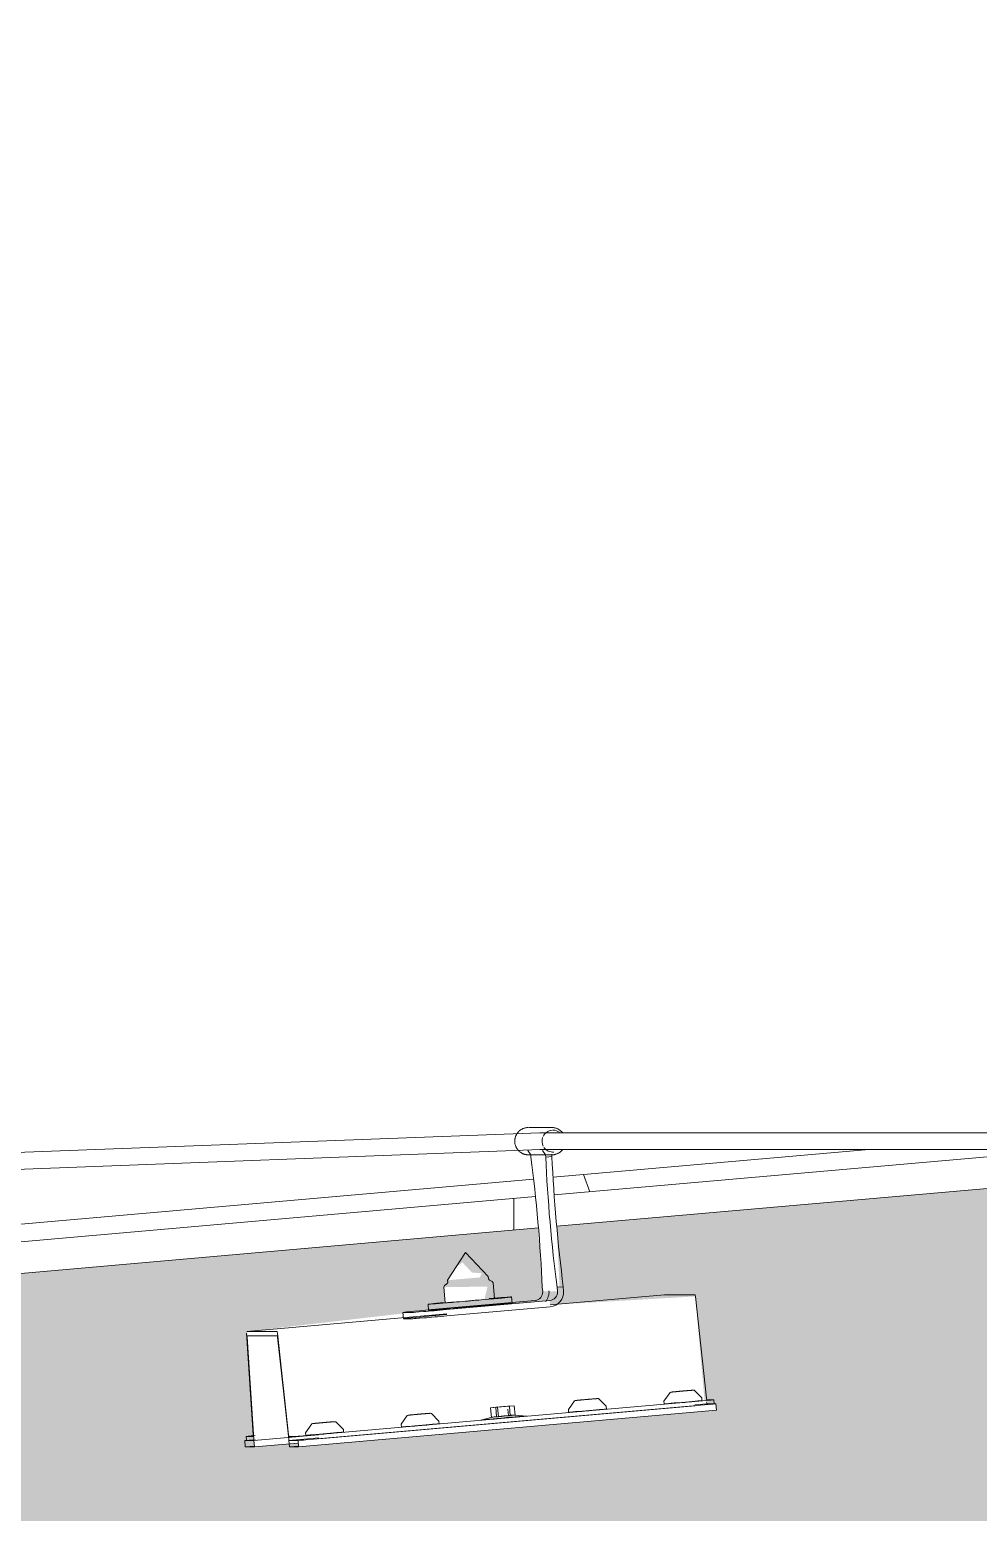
# Model space of a CAD drawing. Header units: millimetres. Extents: x 4237772 to 4686020, y -673 to 29459.
# Drawn here: x 4468297 to 4468747, y 16820 to 17524 of the extents above; entities that cross this region are included whole.
import ezdxf

# ---------------------------------------------------------------- set-up
doc = ezdxf.new("R2010")
doc.units = ezdxf.units.MM
for name, color, linetype, lineweight in [('A-ROOF', 132, 'Continuous', 5), ('A-ROOF-PATT', 132, 'Continuous', 5), ('Q-SPCQ', 91, 'Continuous', 5)]:
    doc.layers.add(name, color=color, linetype=linetype, lineweight=lineweight)

# ---------------------------------------------------------------- blocks, each defined once
blk = doc.blocks.new('Static Line_Sayfa_Metal Deck_Pan Mount - Up to 15 _ pitch - Max 2 Users-1845874-SECTION - GRIDS B1-B2')
at = {"layer": 'Q-SPCQ'}
for p, q in [((4442911.63, 16999.88), (4442412.07, 16980.95)), ((4442917.3, 17002.38), (4442906.23, 17002.38)), ((4450997.18, 16999.88), (4442911.68, 16999.88)), ((4442412.38, 16972.95), (4442911.93, 16991.88)), ((4442907.33, 16989.44), (4442905.98, 16991.39)), ((4442911.68, 16991.88), (4450997.18, 16991.88)), ((4442912.96, 16991.39), (4442914.31, 16989.44)), ((4442906.23, 16989.38), (4442917.3, 16989.38)), ((4442907.43, 16988.28), (4442907.33, 16989.44)), ((4442907.33, 16989.44), (4442914.31, 16989.44)), ((4442914.31, 16989.44), (4442914.42, 16988.28)), ((4442914.42, 16988.28), (4442917.39, 16988.54)), ((4442917.39, 16988.54), (4442917.29, 16989.7)), ((4442867.78, 16929.87), (4442876.37, 16943.08)), ((4442887.11, 16931.55), (4442876.37, 16943.08)), ((4442866.01, 16926.54), (4442866.36, 16927.29)), ((4442867.52, 16928.1), (4442866.36, 16927.29)), ((4442867.87, 16928.84), (4442867.52, 16928.1)), ((4442867.78, 16929.87), (4442867.87, 16928.84)), ((4442887.2, 16930.53), (4442887.11, 16931.55)), ((4442887.2, 16930.53), (4442887.67, 16929.85)), ((4442888.95, 16929.26), (4442887.67, 16929.85)), ((4442889.42, 16928.58), (4442888.95, 16929.26)), ((4442890.07, 16921.19), (4442889.42, 16928.58)), ((4442860.25, 16915.87), (4442909.37, 16920.19)), ((4442866.01, 16926.54), (4442866.66, 16919.15)), ((4442916.35, 16920.19), (4442867.23, 16915.87)), ((4442898.42, 16918.9), (4442898.16, 16921.89)), ((4442912.99, 16924.52), (4442912.82, 16926.51)), ((4442970.89, 16922.91), (4442916.53, 16918.13)), ((4442922.78, 16926.77), (4442919.8, 16926.51)), ((4442919.8, 16926.51), (4442919.97, 16924.52)), ((4442922.95, 16924.78), (4442922.78, 16926.77)), ((4442970.89, 16922.91), (4442985.36, 16922.91)), ((4442985.51, 16922.16), (4442990.81, 16873.84)), ((4442867.41, 16913.82), (4442772.41, 16905.47)), ((4442846.61, 16914.57), (4442846.87, 16911.58)), ((4442846.67, 16914.56), (4442851.03, 16914.56)), ((4442858.56, 16918.44), (4442858.82, 16915.45)), ((4442867.43, 16913.49), (4442860.51, 16912.88)), ((4442867.49, 16912.88), (4442916.61, 16917.2)), ((4442846.93, 16911.58), (4442851.29, 16911.58)), ((4442772.39, 16904.73), (4442775.51, 16856.41)), ((4442786.88, 16905.47), (4442772.41, 16905.47)), ((4442775.82, 16854.42), (4442772.7, 16902.73)), ((4442772.72, 16903.48), (4442786.92, 16903.48)), ((4442792.33, 16856.41), (4442787.03, 16904.73)), ((4442787.07, 16902.73), (4442792.37, 16854.42)), ((4442995.29, 16871.1), (4442796.81, 16853.67)), ((4442985.19, 16872.22), (4442806.56, 16856.54)), ((4442970.58, 16872.38), (4442970.69, 16871.07)), ((4442985.33, 16870.61), (4442990.93, 16871.1)), ((4442988.62, 16872.63), (4442988.51, 16873.95)), ((4442990.93, 16871.1), (4442995.29, 16871.1)), ((4442990.96, 16873.1), (4442994.24, 16873.1)), ((4442994.42, 16871.1), (4442991, 16871.1)), ((4442994.46, 16871.1), (4442994.28, 16873.09)), ((4442995.29, 16871.1), (4442995.55, 16868.12)), ((4442995.55, 16868.12), (4442797.07, 16850.68)), ((4442985.37, 16870.23), (4442806.74, 16854.54)), ((4442889.03, 16864.78), (4442883.62, 16863.43)), ((4442890.74, 16869.53), (4442888.27, 16869.28)), ((4442888.27, 16869.28), (4442891.58, 16869.53)), ((4442888.27, 16869.28), (4442888.68, 16864.68)), ((4442892.05, 16864.12), (4442888.75, 16863.87)), ((4442888.75, 16863.87), (4442891.21, 16864.12)), ((4442896.32, 16870.02), (4442890.74, 16869.53)), ((4442890.74, 16869.53), (4442891.13, 16864.96)), ((4442891.21, 16864.12), (4442896.79, 16864.61)), ((4442891.58, 16869.53), (4442897.16, 16870.02)), ((4442891.58, 16869.53), (4442891.98, 16864.96)), ((4442897.63, 16864.61), (4442892.05, 16864.12)), ((4442899.51, 16870.27), (4442896.32, 16870.02)), ((4442896.44, 16868.62), (4442896.71, 16865.48)), ((4442896.79, 16864.61), (4442899.98, 16864.86)), ((4442897.16, 16870.02), (4442899.51, 16870.27)), ((4442897.16, 16870.02), (4442897.56, 16865.48)), ((4442899.98, 16864.86), (4442897.63, 16864.61)), ((4442899.9, 16865.73), (4442899.51, 16870.27)), ((4442905.51, 16865.34), (4442899.81, 16865.74)), ((4442925.18, 16868.4), (4442925.3, 16867.09)), ((4442943.23, 16868.65), (4442943.12, 16869.96)), ((4442800.4, 16857.44), (4442800.52, 16856.13)), ((4442818.45, 16857.69), (4442818.33, 16859)), ((4442845.79, 16861.42), (4442845.91, 16860.11)), ((4442863.84, 16861.68), (4442863.73, 16862.99)), ((4442775.84, 16854.05), (4442771.5, 16853.67)), ((4442775.87, 16853.67), (4442771.5, 16853.67)), ((4442771.5, 16853.67), (4442771.76, 16850.68)), ((4442776.1, 16851.06), (4442771.76, 16850.68)), ((4442771.76, 16850.68), (4442776.13, 16850.68)), ((4442772.17, 16855.67), (4442772.34, 16853.68)), ((4442775.49, 16855.67), (4442772.2, 16855.67)), ((4442772.38, 16853.67), (4442775.8, 16853.67)), ((4442775.8, 16853.67), (4442806.58, 16856.38)), ((4442775.87, 16853.67), (4442806.58, 16856.37)), ((4442776.13, 16850.68), (4442775.87, 16853.67)), ((4442796.91, 16852.51), (4442776.13, 16850.68)), ((4442792.45, 16853.67), (4442806.7, 16854.92)), ((4442792.45, 16853.67), (4442792.71, 16850.68)), ((4442796.81, 16853.67), (4442792.45, 16853.67)), ((4442795.77, 16855.67), (4442792.48, 16855.67)), ((4442792.52, 16853.67), (4442795.94, 16853.67)), ((4442797.04, 16851.06), (4442792.71, 16850.68)), ((4442792.71, 16850.68), (4442797.07, 16850.68)), ((4442797.07, 16850.68), (4442796.81, 16853.67))]:
    blk.add_line(p, q, dxfattribs=at)
at = {"layer": 'Q-SPCQ', "flags": 128}
for points in [[(4442905.66, 17002.35), (4442905.4, 17002.32), (4442905.14, 17002.29), (4442904.88, 17002.24), (4442904.63, 17002.18), (4442904.37, 17002.11), (4442904.12, 17002.03), (4442903.88, 17001.94), (4442903.64, 17001.84), (4442903.4, 17001.73), (4442903.17, 17001.61), (4442902.94, 17001.49), (4442902.72, 17001.35), (4442902.5, 17001.21), (4442902.29, 17001.05), (4442902.08, 17000.89), (4442901.89, 17000.72), (4442901.69, 17000.54), (4442901.51, 17000.36), (4442901.34, 17000.17), (4442901.17, 16999.97), (4442901.01, 16999.76), (4442900.86, 16999.55), (4442900.71, 16999.34), (4442900.58, 16999.11), (4442900.46, 16998.89), (4442900.34, 16998.65), (4442900.23, 16998.42), (4442900.14, 16998.18), (4442900.05, 16997.93), (4442899.97, 16997.69), (4442899.91, 16997.44), (4442899.85, 16997.18), (4442899.8, 16996.93), (4442899.77, 16996.67), (4442899.74, 16996.42), (4442899.72, 16996.16), (4442899.72, 16995.9), (4442899.72, 16995.64), (4442899.73, 16995.38), (4442899.76, 16995.13), (4442899.79, 16994.87), (4442899.84, 16994.62), (4442899.9, 16994.36), (4442899.96, 16994.11), (4442900.04, 16993.87), (4442900.12, 16993.62), (4442900.22, 16993.38), (4442900.32, 16993.14), (4442900.43, 16992.91), (4442900.56, 16992.68), (4442900.69, 16992.46), (4442900.83, 16992.24), (4442900.98, 16992.03), (4442901.14, 16991.82), (4442901.31, 16991.62), (4442901.48, 16991.43), (4442901.66, 16991.24), (4442901.85, 16991.07), (4442902.05, 16990.89), (4442902.25, 16990.73), (4442902.46, 16990.58), (4442902.68, 16990.43), (4442902.9, 16990.29), (4442903.13, 16990.16), (4442903.36, 16990.04), (4442903.59, 16989.93), (4442903.84, 16989.83), (4442904.08, 16989.74), (4442904.33, 16989.66), (4442904.58, 16989.59), (4442904.84, 16989.53), (4442905.09, 16989.48), (4442905.35, 16989.44), (4442905.61, 16989.41), (4442905.87, 16989.39), (4442906.14, 16989.38), (4442906.23, 16989.38)], [(4442905.97, 17002.37), (4442905.71, 17002.36), (4442905.66, 17002.35)], [(4442922.39, 16999.93), (4442922.22, 17000.13), (4442922.05, 17000.33), (4442921.86, 17000.51), (4442921.68, 17000.69), (4442921.48, 17000.86), (4442921.28, 17001.02), (4442921.07, 17001.18), (4442920.85, 17001.33), (4442920.63, 17001.46), (4442920.4, 17001.59), (4442920.17, 17001.71), (4442919.93, 17001.82), (4442919.69, 17001.92), (4442919.45, 17002.01), (4442919.2, 17002.1), (4442918.94, 17002.17), (4442918.69, 17002.23), (4442918.43, 17002.28), (4442918.17, 17002.32), (4442917.91, 17002.35), (4442917.65, 17002.37), (4442917.39, 17002.38), (4442917.3, 17002.38)], [(4442917.87, 16989.4), (4442918.13, 16989.43), (4442918.39, 16989.47), (4442918.64, 16989.52), (4442918.9, 16989.58), (4442919.15, 16989.65), (4442919.4, 16989.73), (4442919.65, 16989.82), (4442919.89, 16989.92), (4442920.13, 16990.02), (4442920.36, 16990.14), (4442920.59, 16990.27), (4442920.81, 16990.41), (4442921.03, 16990.55), (4442921.24, 16990.7), (4442921.44, 16990.87), (4442921.64, 16991.04), (4442921.83, 16991.21), (4442922.02, 16991.4), (4442922.19, 16991.59), (4442922.36, 16991.79), (4442922.52, 16991.99)], [(4442917.3, 16989.38), (4442917.56, 16989.38), (4442917.82, 16989.4), (4442917.87, 16989.4)], [(4442925.18, 16868.4), (4442928.09, 16872.6), (4442928.47, 16872.69), (4442928.61, 16872.71), (4442928.7, 16872.73), (4442928.78, 16872.74), (4442928.85, 16872.74), (4442928.92, 16872.75), (4442928.99, 16872.76), (4442929.07, 16872.77), (4442929.15, 16872.78), (4442929.24, 16872.79), (4442929.33, 16872.8), (4442929.43, 16872.81), (4442929.54, 16872.82), (4442929.65, 16872.83), (4442929.77, 16872.84), (4442929.9, 16872.85), (4442930.03, 16872.87), (4442930.16, 16872.88), (4442930.31, 16872.89), (4442930.45, 16872.91), (4442930.61, 16872.92), (4442930.76, 16872.94), (4442930.93, 16872.95), (4442931.09, 16872.97), (4442931.26, 16872.98), (4442931.44, 16873), (4442931.62, 16873.01), (4442931.8, 16873.03), (4442931.99, 16873.05), (4442932.17, 16873.06), (4442932.36, 16873.08), (4442932.56, 16873.1), (4442932.75, 16873.12), (4442932.95, 16873.13), (4442933.15, 16873.15), (4442933.35, 16873.17), (4442933.55, 16873.19), (4442933.75, 16873.2), (4442933.95, 16873.22), (4442934.15, 16873.24), (4442934.34, 16873.25), (4442934.54, 16873.27), (4442934.74, 16873.29), (4442934.94, 16873.31), (4442935.13, 16873.32), (4442935.32, 16873.34), (4442935.51, 16873.35), (4442935.7, 16873.37), (4442935.88, 16873.39), (4442936.06, 16873.4), (4442936.24, 16873.42), (4442936.41, 16873.43), (4442936.58, 16873.44), (4442936.75, 16873.46), (4442936.91, 16873.47), (4442937.07, 16873.48), (4442937.22, 16873.5), (4442937.36, 16873.51), (4442937.5, 16873.52), (4442937.64, 16873.53), (4442937.76, 16873.54), (4442937.89, 16873.55), (4442938, 16873.56), (4442938.11, 16873.56), (4442938.22, 16873.57), (4442938.32, 16873.58), (4442938.41, 16873.59), (4442938.49, 16873.59), (4442938.57, 16873.6), (4442938.65, 16873.6), (4442938.72, 16873.61), (4442938.79, 16873.61), (4442938.86, 16873.61), (4442938.94, 16873.62), (4442939.05, 16873.62), (4442939.11, 16873.62)], [(4442943.12, 16869.96), (4442939.52, 16873.6), (4442939.14, 16873.62), (4442939.11, 16873.62)], [(4442970.58, 16872.38), (4442973.48, 16876.59), (4442973.86, 16876.68), (4442974.01, 16876.7), (4442974.1, 16876.71), (4442974.17, 16876.72), (4442974.24, 16876.73), (4442974.31, 16876.74), (4442974.38, 16876.75), (4442974.46, 16876.76), (4442974.54, 16876.76), (4442974.63, 16876.77), (4442974.72, 16876.78), (4442974.82, 16876.79), (4442974.93, 16876.8), (4442975.04, 16876.82), (4442975.16, 16876.83), (4442975.29, 16876.84), (4442975.42, 16876.85), (4442975.55, 16876.87), (4442975.7, 16876.88), (4442975.84, 16876.89), (4442976, 16876.91), (4442976.16, 16876.92), (4442976.32, 16876.94), (4442976.48, 16876.95), (4442976.66, 16876.97), (4442976.83, 16876.98), (4442977.01, 16877), (4442977.19, 16877.02), (4442977.38, 16877.03), (4442977.57, 16877.05), (4442977.76, 16877.07), (4442977.95, 16877.08), (4442978.14, 16877.1), (4442978.34, 16877.12), (4442978.54, 16877.14), (4442978.74, 16877.15), (4442978.94, 16877.17), (4442979.14, 16877.19), (4442979.34, 16877.21), (4442979.54, 16877.22), (4442979.74, 16877.24), (4442979.93, 16877.26), (4442980.13, 16877.28), (4442980.33, 16877.29), (4442980.52, 16877.31), (4442980.71, 16877.32), (4442980.9, 16877.34), (4442981.09, 16877.36), (4442981.27, 16877.37), (4442981.46, 16877.39), (4442981.63, 16877.4), (4442981.81, 16877.42), (4442981.98, 16877.43), (4442982.14, 16877.44), (4442982.3, 16877.46), (4442982.46, 16877.47), (4442982.61, 16877.48), (4442982.75, 16877.49), (4442982.89, 16877.5), (4442983.03, 16877.51), (4442983.16, 16877.52), (4442983.28, 16877.53), (4442983.39, 16877.54), (4442983.5, 16877.55), (4442983.61, 16877.56), (4442983.71, 16877.57), (4442983.8, 16877.57), (4442983.88, 16877.58), (4442983.96, 16877.58), (4442984.04, 16877.59), (4442984.11, 16877.59), (4442984.18, 16877.6), (4442984.25, 16877.6), (4442984.33, 16877.6), (4442984.44, 16877.61), (4442984.5, 16877.61)], [(4442988.51, 16873.95), (4442984.92, 16877.59), (4442984.53, 16877.61), (4442984.5, 16877.61)], [(4442845.79, 16861.42), (4442848.7, 16865.63), (4442849.08, 16865.72), (4442849.22, 16865.74), (4442849.31, 16865.75), (4442849.39, 16865.76), (4442849.46, 16865.77), (4442849.52, 16865.78), (4442849.6, 16865.79), (4442849.67, 16865.8), (4442849.76, 16865.81), (4442849.85, 16865.82), (4442849.94, 16865.82), (4442850.04, 16865.83), (4442850.15, 16865.85), (4442850.26, 16865.86), (4442850.38, 16865.87), (4442850.5, 16865.88), (4442850.64, 16865.89), (4442850.77, 16865.91), (4442850.91, 16865.92), (4442851.06, 16865.93), (4442851.21, 16865.95), (4442851.37, 16865.96), (4442851.53, 16865.98), (4442851.7, 16865.99), (4442851.87, 16866.01), (4442852.05, 16866.02), (4442852.23, 16866.04), (4442852.41, 16866.06), (4442852.59, 16866.07), (4442852.78, 16866.09), (4442852.97, 16866.11), (4442853.17, 16866.13), (4442853.36, 16866.14), (4442853.56, 16866.16), (4442853.76, 16866.18), (4442853.95, 16866.2), (4442854.15, 16866.21), (4442854.35, 16866.23), (4442854.55, 16866.25), (4442854.75, 16866.27), (4442854.95, 16866.28), (4442855.15, 16866.3), (4442855.35, 16866.32), (4442855.55, 16866.33), (4442855.74, 16866.35), (4442855.93, 16866.37), (4442856.12, 16866.38), (4442856.31, 16866.4), (4442856.49, 16866.41), (4442856.67, 16866.43), (4442856.85, 16866.44), (4442857.02, 16866.46), (4442857.19, 16866.47), (4442857.36, 16866.48), (4442857.52, 16866.5), (4442857.67, 16866.51), (4442857.82, 16866.52), (4442857.97, 16866.53), (4442858.11, 16866.55), (4442858.24, 16866.56), (4442858.37, 16866.57), (4442858.5, 16866.58), (4442858.61, 16866.58), (4442858.72, 16866.59), (4442858.83, 16866.6), (4442858.92, 16866.61), (4442859.02, 16866.61), (4442859.1, 16866.62), (4442859.18, 16866.62), (4442859.26, 16866.63), (4442859.33, 16866.63), (4442859.4, 16866.64), (4442859.47, 16866.64), (4442859.55, 16866.64), (4442859.66, 16866.65), (4442859.71, 16866.65)], [(4442863.73, 16862.99), (4442860.13, 16866.63), (4442859.75, 16866.65), (4442859.71, 16866.65)], [(4442800.4, 16857.44), (4442803.31, 16861.64), (4442803.69, 16861.73), (4442803.83, 16861.76), (4442803.92, 16861.77), (4442803.99, 16861.78), (4442804.06, 16861.79), (4442804.13, 16861.79), (4442804.21, 16861.8), (4442804.28, 16861.81), (4442804.37, 16861.82), (4442804.45, 16861.83), (4442804.55, 16861.84), (4442804.65, 16861.85), (4442804.76, 16861.86), (4442804.87, 16861.87), (4442804.99, 16861.88), (4442805.11, 16861.89), (4442805.24, 16861.91), (4442805.38, 16861.92), (4442805.52, 16861.93), (4442805.67, 16861.95), (4442805.82, 16861.96), (4442805.98, 16861.98), (4442806.14, 16861.99), (4442806.31, 16862.01), (4442806.48, 16862.02), (4442806.66, 16862.04), (4442806.84, 16862.05), (4442807.02, 16862.07), (4442807.2, 16862.09), (4442807.39, 16862.1), (4442807.58, 16862.12), (4442807.77, 16862.14), (4442807.97, 16862.16), (4442808.17, 16862.17), (4442808.36, 16862.19), (4442808.56, 16862.21), (4442808.76, 16862.23), (4442808.96, 16862.24), (4442809.16, 16862.26), (4442809.36, 16862.28), (4442809.56, 16862.3), (4442809.76, 16862.31), (4442809.96, 16862.33), (4442810.15, 16862.35), (4442810.35, 16862.36), (4442810.54, 16862.38), (4442810.73, 16862.4), (4442810.92, 16862.41), (4442811.1, 16862.43), (4442811.28, 16862.44), (4442811.46, 16862.46), (4442811.63, 16862.47), (4442811.8, 16862.48), (4442811.97, 16862.5), (4442812.13, 16862.51), (4442812.28, 16862.52), (4442812.43, 16862.54), (4442812.58, 16862.55), (4442812.72, 16862.56), (4442812.85, 16862.57), (4442812.98, 16862.58), (4442813.1, 16862.59), (4442813.22, 16862.6), (4442813.33, 16862.61), (4442813.43, 16862.61), (4442813.53, 16862.62), (4442813.62, 16862.63), (4442813.71, 16862.63), (4442813.79, 16862.64), (4442813.87, 16862.64), (4442813.94, 16862.65), (4442814.01, 16862.65), (4442814.08, 16862.65), (4442814.16, 16862.66), (4442814.27, 16862.66), (4442814.32, 16862.66)], [(4442818.33, 16859), (4442814.74, 16862.64), (4442814.36, 16862.66), (4442814.32, 16862.66)]]:
    blk.add_lwpolyline(points, dxfattribs=at)
at = {"layer": 'Q-SPCQ'}
for centre, major_axis, ratio, start_param, end_param in [((4442917.87, 16995.88), (0, 5.22), 0.996185, 1.238124, 2.040821), ((4442917.87, 16995.88), (0, 5.22), 0.996185, 0.087266, 1.134464), ((4442917.87, 16995.88), (0, 5.22), 0.996185, 5.653036, 6.283185), ((4442917.87, 16995.88), (0, 5.22), 0.996185, 2.181662, 3.228859), ((4442904.65, 16957.39), (-6.12, 69.73), 0.086937, 4.245971, 5.163537), ((4442922.59, 16957.39), (-6.12, 69.73), 0.086937, 1.104378, 2.021944), ((4442925.56, 16957.66), (-6.12, 69.73), 0.086937, 1.104378, 2.021944), ((4442878.36, 16920.17), (19.8, 1.73), 0.007606, 3.228642, 6.370235), ((4442878.36, 16920.17), (11.71, 1.02), 0.007606, 3.228642, 6.370235), ((4442878.36, 16920.17), (19.8, 1.73), 0.007606, 0.08705, 1.087751), ((4442878.36, 16920.17), (11.71, 1.02), 0.007606, 0.08705, 0.620852), ((4442909.02, 16924.17), (0, 4), 0.996185, 3.228859, 4.799655), ((4442909.02, 16924.17), (0, 7), 0.996185, 4.014257, 4.799655), ((4442916, 16924.17), (0, 4), 0.996185, 3.228859, 4.799655), ((4442916, 16924.17), (0, 7), 0.996185, 3.228859, 4.799655), ((4442985.44, 16921.91), (-0.087, 0.996), 0.086937, 4.956913, 6.055777), ((4442861.55, 16915.87), (14.94, 1.3), 0.007606, 1.657846, 3.228642), ((4442865.92, 16915.87), (14.94, 1.3), 0.007606, 3.228642, 4.799439), ((4442878.62, 16917.18), (19.8, 1.73), 0.007606, 0.08705, 3.228642), ((4442878.36, 16920.17), (19.8, 1.73), 0.007606, 2.238558, 3.228642), ((4442878.62, 16917.18), (19.8, 1.73), 0.007606, 3.228642, 6.370235), ((4442861.82, 16912.88), (14.94, 1.3), 0.007606, 1.657846, 3.228642), ((4442866.18, 16912.88), (14.94, 1.3), 0.007606, 3.228642, 4.799439), ((4442772.81, 16902.49), (-0.087, 0.996), 0.086937, 0.212138, 1.311002), ((4442786.96, 16904.48), (-0.087, 0.996), 0.086937, 4.956913, 6.27555), ((4442787, 16902.49), (-0.087, 0.996), 0.086937, 4.956913, 6.27555), ((4442979.66, 16871.85), (8.97, 0.78), 0.007606, 0.08705, 3.228642), ((4442979.66, 16871.85), (8.97, 0.78), 0.007606, 3.228642, 6.370235), ((4442984.32, 16872.22), (9.96, 0.87), 0.007606, 4.799439, 6.370235), ((4442990.87, 16874.09), (-0.087, 0.996), 0.086937, 1.815321, 2.914185), ((4442990.91, 16872.1), (-0.087, 0.996), 0.086937, 1.815321, 3.133958), ((4442984.49, 16870.23), (9.96, 0.87), 0.007606, 5.584837, 6.370235), ((4442894.57, 16864.38), (10.96, 0.96), 0.007606, 0.08705, 3.228642), ((4442894.57, 16864.38), (10.96, 0.96), 0.007606, 3.228642, 4.27584), ((4442894.57, 16864.38), (10.96, 0.96), 0.007606, 5.323037, 6.370235), ((4442934.26, 16867.87), (8.97, 0.78), 0.007606, 0.08705, 3.228642), ((4442934.26, 16867.87), (8.97, 0.78), 0.007606, 3.228642, 6.370235), ((4442809.48, 16856.91), (8.97, 0.78), 0.007606, 0.08705, 3.228642), ((4442809.48, 16856.91), (8.97, 0.78), 0.007606, 3.228642, 6.370235), ((4442854.87, 16860.89), (8.97, 0.78), 0.007606, 0.08705, 3.228642), ((4442854.87, 16860.89), (8.97, 0.78), 0.007606, 3.228642, 6.370235), ((4442782.13, 16856.54), (9.96, 0.87), 0.007606, 2.181445, 3.228642), ((4442782.3, 16854.54), (9.96, 0.87), 0.007606, 2.181445, 3.228642), ((4442775.4, 16856.66), (-0.087, 0.996), 0.086937, 3.141593, 4.452595), ((4442775.71, 16854.67), (-0.087, 0.996), 0.086937, 3.141593, 4.452595), ((4442792.39, 16856.66), (-0.087, 0.996), 0.086937, 1.815321, 3.133958), ((4442792.43, 16854.67), (-0.087, 0.996), 0.086937, 1.815321, 3.133958), ((4442805.69, 16856.54), (9.96, 0.87), 0.007606, 3.228642, 4.799439), ((4442805.86, 16854.54), (9.96, 0.87), 0.007606, 3.228642, 4.01404)]:
    blk.add_ellipse(centre, major_axis=major_axis, ratio=ratio, start_param=start_param, end_param=end_param, dxfattribs=at)
for points in [[(4442888.68, 16864.68), (4442889.22, 16864.8), (4442890.31, 16864.98), (4442891.42, 16864.99), (4442891.98, 16864.96)], [(4442891.13, 16864.96), (4442890.72, 16864.99), (4442889.89, 16864.98), (4442889.08, 16864.8), (4442888.68, 16864.68)], [(4442896.71, 16865.48), (4442895.78, 16865.47), (4442893.91, 16865.38), (4442892.06, 16865.13), (4442891.13, 16864.96)], [(4442891.98, 16864.96), (4442892.9, 16865.13), (4442894.75, 16865.38), (4442896.62, 16865.47), (4442897.56, 16865.48)], [(4442899.9, 16865.73), (4442899.36, 16865.77), (4442898.29, 16865.76), (4442897.24, 16865.6), (4442896.71, 16865.48)], [(4442897.56, 16865.48), (4442897.94, 16865.6), (4442898.72, 16865.76), (4442899.51, 16865.77), (4442899.9, 16865.73)]]:
    blk.add_open_spline(points, degree=3, dxfattribs=at)
blk = doc.blocks.new('Roof Gutters3 - Roof Gutters-1885272-SECTION - GRIDS B1-B2')
at = {"layer": 'A-ROOF-PATT'}
h = blk.add_hatch(dxfattribs=at)
h.set_pattern_fill('FP_200', color=256, style=0, pattern_type=2)
h.set_pattern_definition([(290.827, (4441593.9, 16948.42), (330.45, 29.022), [])])
h.paths.add_polyline_path([(4431742.06, 15988.72), (4442374.26, 16923.17), (4442373.49, 16930.91), (4431738.95, 15996.9)])
h.paths.add_polyline_path([(4442392.97, 16924.17), (4442393.17, 16926.42), (4442392.74, 16925.14)])
h.paths.add_polyline_path([(4442397.76, 16924.59), (4442909.58, 16969.54), (4442907.33, 16977.79), (4442419.91, 16934.98), (4442420.62, 16926.86), (4442404.31, 16926.42), (4442402.49, 16933.45), (4442397.06, 16932.61), (4442397.6, 16926.42)])
h.paths.add_polyline_path([(4442918.48, 16970.33), (4443164.03, 16991.89), (4443067.86, 16991.89), (4442917.94, 16978.73), (4442918.25, 16973.25)])
h.paths.add_polyline_path([(4443254.77, 16999.86), (4451515.27, 17725.37), (4451512.87, 17733.6), (4443158.6, 16999.86), (4443190.61, 16999.86)])
h = blk.add_hatch(dxfattribs=at)
h.set_pattern_fill('FP_198', color=256, style=0, pattern_type=2)
h.set_pattern_definition([(90, (4440994.5, 16803.9), (-331.713, 2e-05), [])])
h.paths.add_polyline_path([(4431714.36, 15971.3), (4442287.24, 16899.9), (4442289.95, 16910.06), (4442350.71, 16915.39), (4442350.43, 16918.64), (4442374.48, 16920.66), (4442373.49, 16922.46), (4431741.35, 15990.58), (4431738.95, 15991.02), (4431712.9, 15988.04)])
h.paths.add_polyline_path([(4442339.74, 16904.51), (4442434.85, 16912.86), (4442431.77, 16915.27), (4442340.47, 16907.25)])
h.paths.add_polyline_path([(4442361.1, 16916.3), (4442412.94, 16923.17), (4442360.9, 16918.64)])
h.paths.add_polyline_path([(4442484.31, 16917.2), (4442910.97, 16954.68), (4442909.22, 16969.51), (4442403.44, 16923.17), (4442481.77, 16922.67), (4442483.24, 16919.5)])
h.paths.add_polyline_path([(4442919.67, 16955.44), (4443334.71, 16991.89), (4443164.03, 16991.89), (4442918.48, 16970.33), (4442919.48, 16957.39)])
h.paths.add_polyline_path([(4443425.45, 16999.86), (4451180.29, 17680.95), (4451188.6, 17684.7), (4451486.16, 17710.83), (4451651.15, 17710.87), (4451500.66, 17724.08), (4443254.77, 16999.86), (4443410.53, 17002.03), (4443411, 17002.35), (4443422.75, 17001.08), (4443425.35, 16999.86)])
at = {"layer": 'A-ROOF'}
for p, q in [((4442917.94, 16978.73), (4443067.87, 16991.89)), ((4442918.48, 16970.33), (4443164.05, 16991.89)), ((4442419.91, 16934.98), (4442908.67, 16977.91)), ((4442397.76, 16924.59), (4442909.58, 16969.54))]:
    blk.add_line(p, q, dxfattribs=at)

msp = doc.modelspace()

# ---------------------------------------------------------------- hatches: boundary and pattern name
at = {"layer": 'A-ROOF-PATT'}
h = msp.add_hatch(dxfattribs=at)
h.set_pattern_fill('FP_183', color=256, style=0, pattern_type=2)
h.set_pattern_definition([(5.019, (59903.924, -378081.246), (-29.0603916845, -0.0003814649), [])])
h.paths.add_polyline_path([(4477079.2, 16918.64), (4477084.44, 16918.64), (4477084.87, 16916.32), (4477115.37, 16921.32), (4477114.35, 16921.41), (4477079.63, 16918.68)])
h.paths.add_polyline_path([(4464338.94, 15733.24), (4477195.52, 16864.57), (4477195.19, 16867.26), (4477183.33, 16868.2), (4477177.84, 16870.19), (4477175.93, 16875.11), (4477155.31, 16915.27), (4477064.01, 16907.25), (4477047.92, 16852.55), (4476983.02, 16848.85), (4476982.75, 16850.06), (4476957.7, 16848.85), (4476957.44, 16854.85), (4476999.89, 16859.1), (4477013.49, 16910.06), (4477074.25, 16915.39), (4477073.96, 16918.64), (4477098, 16920.86), (4477098.11, 16932.14), (4477120.5, 16933.66), (4477121.51, 16922.82), (4477136.52, 16922.67), (4477136.91, 16920.89), (4477157.13, 16922.67), (4477205.3, 16922.67), (4477228.3, 16878.1), (4477228.66, 16878.1), (4477225.92, 16936), (4477227.75, 16935.09), (4477229.71, 16932.44), (4477229.28, 16928.39), (4477234.99, 16878.1), (4477270.46, 16876.44), (4477270.32, 16872.08), (4477234.54, 16868.2), (4477234.99, 16865.82), (4486516.72, 17680.98), (4486463.48, 17680.99), (4476807.83, 17680.95), (4469065.64, 16999.86), (4469543.41, 17002.03), (4469543.88, 17002.35), (4469555.63, 17001.08), (4469560.6, 16999.86), (4470048.75, 17002.03), (4470049.21, 17002.35), (4470060.96, 17001.08), (4470065.68, 16999.86), (4470554.08, 17002.03), (4470554.54, 17002.35), (4470566.3, 17001.08), (4470571.01, 16999.86), (4471059.41, 17002.03), (4471059.88, 17002.35), (4471071.63, 17001.08), (4471076.34, 16999.86), (4471564.75, 17002.03), (4471565.21, 17002.35), (4471576.96, 17001.08), (4471581.67, 16999.86), (4472070.08, 17002.03), (4472070.54, 17002.35), (4472082.3, 17001.08), (4472087.01, 16999.86), (4472575.41, 17002.03), (4472575.87, 17002.35), (4472587.63, 17001.08), (4472592.34, 16999.86), (4473080.74, 17002.03), (4473081.21, 17002.35), (4473092.96, 17001.08), (4473097.67, 16999.86), (4473586.08, 17002.03), (4473586.54, 17002.35), (4473598.29, 17001.08), (4473603.01, 16999.86), (4474091.41, 17002.03), (4474091.87, 17002.35), (4474103.63, 17001.08), (4474108.34, 16999.86), (4474596.74, 17002.03), (4474597.21, 17002.35), (4474608.96, 17001.08), (4474613.67, 16999.86), (4475102.07, 17002.03), (4475102.54, 17002.35), (4475114.29, 17001.08), (4475119, 16999.86), (4475607.41, 17002.03), (4475607.87, 17002.35), (4475619.63, 17001.08), (4475624.34, 16999.86), (4476112.74, 17002.03), (4476113.2, 17002.35), (4476124.96, 17001.08), (4476129.67, 16999.86), (4476618.07, 17002.03), (4476622.44, 17002.35), (4476630.29, 17001.08), (4476635.2, 16996.57), (4476633.44, 16992.25), (4476627.29, 16987.69), (4476629.35, 16988.46), (4476630.28, 16988.28), (4476632.85, 16924.52), (4476625.86, 16924.52), (4476620.21, 16989.4), (4476616.94, 16990.68), (4476613.8, 16991.89), (4476124.02, 16990.05), (4476121.86, 16989.4), (4476124.02, 16988.46), (4476124.95, 16988.28), (4476127.51, 16924.52), (4476120.53, 16924.52), (4476114.87, 16989.4), (4476111.61, 16990.68), (4476108.46, 16991.89), (4475618.68, 16990.05), (4475616.52, 16989.4), (4475618.68, 16988.46), (4475619.61, 16988.28), (4475622.18, 16924.52), (4475615.1, 16926.18), (4475609.54, 16989.4), (4475606.27, 16990.68), (4475603.13, 16991.89), (4475113.35, 16990.05), (4475111.19, 16989.4), (4475113.35, 16988.46), (4475114.28, 16988.28), (4475116.85, 16924.52), (4475109.87, 16924.52), (4475104.21, 16989.4), (4475100.94, 16990.68), (4475097.8, 16991.89), (4474608.02, 16990.05), (4474605.86, 16989.4), (4474608.02, 16988.46), (4474608.95, 16988.28), (4474611.51, 16924.52), (4474604.53, 16924.52), (4474598.87, 16989.4), (4474595.61, 16990.68), (4474592.47, 16991.89), (4474102.68, 16990.05), (4474100.53, 16989.4), (4474102.68, 16988.46), (4474103.62, 16988.28), (4474106.18, 16924.52), (4474099.2, 16924.52), (4474093.54, 16989.4), (4474090.28, 16990.68), (4474087.13, 16991.89), (4473597.35, 16990.05), (4473595.19, 16989.4), (4473597.35, 16988.46), (4473598.28, 16988.28), (4473600.85, 16924.52), (4473593.87, 16924.52), (4473588.21, 16989.4), (4473584.94, 16990.68), (4473581.8, 16991.89), (4473092.02, 16990.05), (4473089.91, 16988.54), (4473092.02, 16988.46), (4473092.95, 16988.28), (4473095.52, 16924.52), (4473088.53, 16924.52), (4473082.88, 16989.4), (4473079.61, 16990.68), (4473076.47, 16991.89), (4472586.69, 16990.05), (4472584.58, 16988.54), (4472586.69, 16988.46), (4472587.62, 16988.28), (4472590.18, 16924.52), (4472583.2, 16924.52), (4472577.54, 16989.4), (4472574.28, 16990.68), (4472571.13, 16991.89), (4472081.35, 16990.05), (4472079.24, 16988.54), (4472081.35, 16988.46), (4472082.29, 16988.28), (4472084.85, 16924.52), (4472077.87, 16924.52), (4472072.21, 16989.4), (4472068.94, 16990.68), (4472065.8, 16991.89), (4471576.02, 16990.05), (4471573.91, 16988.54), (4471576.02, 16988.46), (4471576.95, 16988.28), (4471579.52, 16924.52), (4471572.54, 16924.52), (4471566.88, 16989.4), (4471563.61, 16990.68), (4471560.47, 16991.89), (4471070.69, 16990.05), (4471068.58, 16988.54), (4471070.69, 16988.46), (4471071.62, 16988.28), (4471074.18, 16924.52), (4471067.2, 16924.52), (4471061.54, 16989.4), (4471058.28, 16990.68), (4471055.14, 16991.89), (4470565.35, 16990.05), (4470563.2, 16989.4), (4470565.35, 16988.46), (4470566.29, 16988.28), (4470568.85, 16924.52), (4470561.87, 16924.52), (4470556.21, 16989.4), (4470552.95, 16990.68), (4470549.8, 16991.89), (4470060.02, 16990.05), (4470057.86, 16989.4), (4470060.02, 16988.46), (4470060.95, 16988.28), (4470063.52, 16924.52), (4470056.48, 16925.41), (4470050.88, 16989.4), (4470047.61, 16990.68), (4470044.47, 16991.89), (4469554.69, 16990.05), (4469552.53, 16989.4), (4469554.69, 16988.46), (4469555.62, 16988.28), (4469558.19, 16924.52), (4469551.2, 16924.52), (4469545.55, 16989.4), (4469542.28, 16990.68), (4469539.14, 16991.89), (4469049.36, 16990.05), (4469047.25, 16988.54), (4469049.36, 16988.46), (4469050.29, 16988.28), (4469052.85, 16924.52), (4469045.87, 16924.52), (4469040.21, 16989.4), (4469036.95, 16990.68), (4469033.81, 16991.89), (4468948.43, 16990.68), (4468547.22, 16955.44), (4468548.54, 16926.62), (4468547.32, 16926.77), (4468547.52, 16924.52), (4468540.54, 16924.52), (4468538.3, 16954.66), (4468111.85, 16917.2), (4468131.75, 16878.1), (4468174.5, 16876.1), (4468174.33, 16872.08), (4468107.34, 16868.2), (4468107.08, 16869.41), (4468082.02, 16868.2), (4468079.94, 16875.11), (4468062.4, 16912.86), (4467967.29, 16904.51), (4467951.93, 16852.55), (4467887.02, 16848.85), (4467886.76, 16850.06), (4467861.71, 16848.85), (4467861.45, 16854.85), (4467903.76, 16858.57), (4467914.79, 16899.9), (4457366.5, 15971.17), (4461821.92, 15971.17), (4459394.77, 15758.01), (4464282.84, 15733.52)])
h.paths.add_polyline_path([(4468424.62, 16850.68), (4468424.36, 16852.5), (4468403.68, 16850.68), (4468403.41, 16853.67), (4468403.28, 16855.7), (4468400.27, 16905.5), (4468478.58, 16914.56), (4468494.77, 16916.41), (4468543.9, 16920.17), (4468544.16, 16918.14), (4468613.05, 16922.16), (4468617.38, 16873.1), (4468618.94, 16871.1), (4468622.84, 16871.1), (4468622.84, 16868.09), (4468458.65, 16853.67)])
h.paths.add_polyline_path([(4468929.95, 16850.68), (4468929.69, 16852.5), (4468909.01, 16850.68), (4468908.75, 16853.67), (4468908.62, 16855.7), (4468905.6, 16905.5), (4468983.91, 16914.56), (4469000.11, 16916.41), (4469049.23, 16920.17), (4469049.49, 16918.14), (4469118.39, 16922.16), (4469122.71, 16873.1), (4469124.27, 16871.1), (4469128.17, 16871.1), (4469128.17, 16868.09), (4468963.98, 16853.67)])
h.paths.add_polyline_path([(4469435.29, 16850.68), (4469435.02, 16852.5), (4469414.34, 16850.68), (4469414.08, 16853.67), (4469413.95, 16855.7), (4469410.93, 16905.5), (4469489.24, 16914.56), (4469505.44, 16916.41), (4469554.57, 16920.17), (4469554.82, 16918.14), (4469623.72, 16922.16), (4469628.05, 16873.1), (4469629.6, 16871.1), (4469633.5, 16871.1), (4469633.5, 16868.09), (4469469.31, 16853.67)])
h.paths.add_polyline_path([(4469919.67, 16850.68), (4469919.41, 16853.67), (4469919.28, 16855.7), (4469916.26, 16905.5), (4469994.58, 16914.56), (4470010.77, 16916.41), (4470059.9, 16920.17), (4470060.16, 16918.14), (4470129.05, 16922.16), (4470133.38, 16873.1), (4470134.94, 16871.1), (4470138.84, 16871.1), (4470138.84, 16868.09), (4469930.57, 16851.64)])
h.paths.add_polyline_path([(4470951.28, 16850.68), (4470951.02, 16852.5), (4470930.34, 16850.68), (4470930.08, 16853.67), (4470929.95, 16855.7), (4470926.93, 16905.5), (4471005.24, 16914.56), (4471021.44, 16916.41), (4471070.56, 16920.17), (4471070.82, 16918.14), (4471139.72, 16922.16), (4471144.04, 16873.1), (4471145.6, 16871.1), (4471149.5, 16871.1), (4471149.5, 16868.09), (4470985.31, 16853.67)])
h.paths.add_polyline_path([(4470445.95, 16850.68), (4470445.69, 16852.5), (4470425.01, 16850.68), (4470424.75, 16853.67), (4470424.61, 16855.7), (4470421.6, 16905.5), (4470499.91, 16914.56), (4470516.11, 16916.41), (4470565.23, 16920.17), (4470565.49, 16918.14), (4470634.38, 16922.16), (4470638.71, 16873.1), (4470640.27, 16871.1), (4470644.17, 16871.1), (4470644.17, 16868.09), (4470479.98, 16853.67)])
h.paths.add_polyline_path([(4471435.67, 16850.68), (4471435.41, 16853.67), (4471435.28, 16855.7), (4471432.26, 16905.5), (4471510.58, 16914.56), (4471526.77, 16916.41), (4471575.9, 16920.17), (4471576.16, 16918.14), (4471645.05, 16922.16), (4471649.38, 16873.1), (4471650.94, 16871.1), (4471654.84, 16871.1), (4471654.84, 16868.09), (4471446.57, 16851.64)])
h.paths.add_polyline_path([(4471961.95, 16850.68), (4471961.69, 16852.5), (4471941.01, 16850.68), (4471940.74, 16853.67), (4471940.61, 16855.7), (4471937.6, 16905.5), (4472015.91, 16914.56), (4472035.42, 16916.71), (4472081.23, 16920.17), (4472081.49, 16918.14), (4472150.38, 16922.16), (4472154.71, 16873.1), (4472156.27, 16871.1), (4472160.17, 16871.1), (4472160.17, 16868.09), (4471995.98, 16853.67)])
h.paths.add_polyline_path([(4472467.28, 16850.68), (4472467.02, 16852.5), (4472446.34, 16850.68), (4472446.08, 16853.67), (4472445.95, 16855.7), (4472442.93, 16905.5), (4472521.24, 16914.56), (4472537.44, 16916.41), (4472586.56, 16920.17), (4472586.82, 16918.14), (4472655.72, 16922.16), (4472660.04, 16873.1), (4472661.6, 16871.1), (4472665.5, 16871.1), (4472665.5, 16868.09), (4472501.31, 16853.67)])
h.paths.add_polyline_path([(4472972.62, 16850.68), (4472972.35, 16852.5), (4472951.67, 16850.68), (4472951.41, 16853.67), (4472951.28, 16855.7), (4472948.26, 16905.5), (4473025.35, 16914.56), (4473042.77, 16916.41), (4473091.9, 16920.17), (4473092.15, 16918.14), (4473161.05, 16922.16), (4473165.38, 16873.1), (4473166.93, 16871.1), (4473170.83, 16871.1), (4473170.83, 16868.09), (4473006.64, 16853.67)])
h.paths.add_polyline_path([(4473983.28, 16850.68), (4473983.02, 16852.5), (4473962.34, 16850.68), (4473962.08, 16853.67), (4473961.94, 16855.7), (4473958.93, 16905.5), (4474037.24, 16914.56), (4474053.44, 16916.41), (4474102.56, 16920.17), (4474102.82, 16918.14), (4474171.71, 16922.16), (4474176.04, 16873.1), (4474177.6, 16871.1), (4474181.5, 16871.1), (4474181.5, 16868.09), (4474015.28, 16853.49)])
h.paths.add_polyline_path([(4473477.95, 16850.68), (4473477.69, 16852.5), (4473457, 16850.68), (4473456.74, 16853.67), (4473456.61, 16855.7), (4473453.59, 16905.5), (4473531.91, 16914.56), (4473548.1, 16916.41), (4473597.23, 16920.17), (4473597.49, 16918.14), (4473666.38, 16922.16), (4473670.71, 16873.1), (4473672.27, 16871.1), (4473676.17, 16871.1), (4473676.17, 16868.09), (4473511.98, 16853.67)])
h.paths.add_polyline_path([(4474488.61, 16850.68), (4474488.35, 16852.5), (4474467.67, 16850.68), (4474467.41, 16853.67), (4474467.28, 16855.7), (4474464.26, 16905.5), (4474542.57, 16914.56), (4474558.77, 16916.41), (4474607.89, 16920.17), (4474608.15, 16918.14), (4474677.05, 16922.16), (4474681.37, 16873.1), (4474682.93, 16871.1), (4474686.83, 16871.1), (4474686.83, 16868.09), (4474510.24, 16852.58)])
h.paths.add_polyline_path([(4476509.95, 16850.68), (4476509.68, 16852.5), (4476489, 16850.68), (4476488.74, 16853.67), (4476488.61, 16855.7), (4476485.59, 16905.5), (4476563.9, 16914.56), (4476580.1, 16916.41), (4476629.23, 16920.17), (4476629.48, 16918.14), (4476698.38, 16922.16), (4476702.71, 16873.1), (4476704.26, 16871.1), (4476708.16, 16871.1), (4476708.16, 16868.09), (4476543.97, 16853.67)])
h.paths.add_polyline_path([(4474973, 16850.68), (4474972.74, 16853.67), (4474972.61, 16855.7), (4474969.59, 16905.5), (4475047.91, 16914.56), (4475064.1, 16916.41), (4475113.23, 16920.17), (4475113.49, 16918.14), (4475182.38, 16922.16), (4475186.71, 16873.1), (4475188.27, 16871.1), (4475192.17, 16871.1), (4475192.17, 16868.09), (4474983.9, 16851.64)])
h.paths.add_polyline_path([(4475499.28, 16850.68), (4475499.02, 16852.5), (4475478.33, 16850.68), (4475478.07, 16853.67), (4475477.94, 16855.7), (4475474.93, 16905.5), (4475553.24, 16914.56), (4475569.43, 16916.41), (4475618.56, 16920.17), (4475618.82, 16918.14), (4475687.71, 16922.16), (4475692.04, 16873.1), (4475693.6, 16871.1), (4475697.5, 16871.1), (4475697.5, 16868.09), (4475500.17, 16850.76)])
h.paths.add_polyline_path([(4475983.67, 16850.68), (4475983.41, 16853.67), (4475983.28, 16855.7), (4475980.26, 16905.5), (4476058.57, 16914.56), (4476074.77, 16916.41), (4476123.89, 16920.17), (4476124.15, 16918.14), (4476193.05, 16922.16), (4476197.37, 16873.1), (4476198.93, 16871.1), (4476202.83, 16871.1), (4476202.83, 16868.09), (4475994.57, 16851.64)])
h.paths.add_polyline_path([(4477208.55, 16863.5), (4477208.11, 16865.31), (4477208.11, 16865.28)])
h.paths.add_polyline_path([(4477214.02, 16863.98), (4477229.69, 16866.35), (4477227.75, 16868.34), (4477213.66, 16868.2)])
h.paths.add_polyline_path([(4468999.58, 16919.14), (4468998.94, 16926.53), (4469019.69, 16926.83), (4469018.16, 16920.7), (4469000.11, 16919.18)])
h.paths.add_polyline_path([(4468494.25, 16919.14), (4468493.6, 16926.53), (4468514.36, 16926.83), (4468512.83, 16920.7), (4468494.77, 16919.18)])
h.paths.add_polyline_path([(4469504.91, 16919.14), (4469504.27, 16926.53), (4469525.03, 16926.83), (4469523.49, 16920.7), (4469505.44, 16919.18)])
h.paths.add_polyline_path([(4470010.25, 16919.14), (4470009.6, 16926.53), (4470030.38, 16926.55), (4470028.83, 16920.7), (4470010.77, 16919.18)])
h.paths.add_polyline_path([(4470515.58, 16919.14), (4470514.94, 16926.53), (4470535.69, 16926.83), (4470534.16, 16920.7), (4470516.11, 16919.18)])
h.paths.add_polyline_path([(4471020.91, 16919.14), (4471020.27, 16926.53), (4471041.03, 16926.83), (4471039.49, 16920.7), (4471021.44, 16919.18)])
h.paths.add_polyline_path([(4472031.58, 16919.14), (4472030.93, 16926.53), (4472051.69, 16926.83), (4472050.16, 16920.7), (4472032.1, 16919.18)])
h.paths.add_polyline_path([(4471526.25, 16919.14), (4471525.6, 16926.53), (4471546.3, 16927.56), (4471544.83, 16920.7), (4471526.77, 16919.18)])
h.paths.add_polyline_path([(4472536.91, 16919.14), (4472536.27, 16926.53), (4472557.02, 16926.83), (4472555.49, 16920.7), (4472537.44, 16919.18)])
h.paths.add_polyline_path([(4473547.58, 16919.14), (4473546.93, 16926.53), (4473567.69, 16926.83), (4473566.16, 16920.7), (4473548.1, 16919.18)])
h.paths.add_polyline_path([(4473042.24, 16919.14), (4473041.6, 16926.53), (4473062.36, 16926.83), (4473060.82, 16920.7), (4473042.77, 16919.18)])
h.paths.add_polyline_path([(4474052.91, 16919.14), (4474052.27, 16926.53), (4474073.02, 16926.83), (4474071.49, 16920.7), (4474053.44, 16919.18)])
h.paths.add_polyline_path([(4474558.24, 16919.14), (4474557.6, 16926.53), (4474578.36, 16926.83), (4474576.82, 16920.7), (4474558.77, 16919.18)])
h.paths.add_polyline_path([(4475568.91, 16919.14), (4475568.26, 16926.53), (4475589.06, 16926.44), (4475587.49, 16920.7), (4475569.43, 16919.18)])
h.paths.add_polyline_path([(4475063.58, 16919.14), (4475062.93, 16926.53), (4475083.69, 16926.83), (4475082.16, 16920.7), (4475064.1, 16919.18)])
h.paths.add_polyline_path([(4476579.57, 16919.14), (4476578.93, 16926.53), (4476599.69, 16926.83), (4476598.15, 16920.7), (4476580.1, 16919.18)])
h.paths.add_polyline_path([(4476074.24, 16919.14), (4476073.6, 16926.53), (4476094.35, 16926.83), (4476092.82, 16920.7), (4476074.77, 16919.18)])
h.paths.add_polyline_path([(4477116.26, 16922.3), (4477116.75, 16923.17), (4477116.23, 16922.67)])
h.paths.add_polyline_path([(4477136.61, 16946.24), (4477124.91, 16985.28), (4477124.3, 16992.4), (4477129.76, 16990.97), (4477141.57, 16946.68), (4477139.19, 16946.47)])
h.paths.add_polyline_path([(4477136.91, 16926.42), (4477127.85, 16926.42), (4477127.85, 16966.89), (4477136.61, 16946.24), (4477139.19, 16926.42)])
h.paths.add_polyline_path([(4468495.36, 16929.86), (4468498.95, 16935.77), (4468502.44, 16938.3), (4468506.93, 16933.51), (4468511.65, 16933.1), (4468510.54, 16931.13), (4468496.37, 16929.94)])
h.paths.add_polyline_path([(4469000.7, 16929.86), (4469004.28, 16935.77), (4469007.77, 16938.3), (4469012.27, 16933.51), (4469016.98, 16933.1), (4469015.87, 16931.13), (4469001.7, 16929.94)])
h.paths.add_polyline_path([(4470011.36, 16929.86), (4470014.95, 16935.77), (4470018.44, 16938.3), (4470022.93, 16933.51), (4470027.65, 16933.1), (4470026.54, 16931.13), (4470012.37, 16929.94)])
h.paths.add_polyline_path([(4469506.03, 16929.86), (4469509.62, 16935.77), (4469513.11, 16938.3), (4469517.6, 16933.51), (4469522.32, 16933.1), (4469521.2, 16931.13), (4469507.03, 16929.94)])
h.paths.add_polyline_path([(4470516.69, 16929.86), (4470520.28, 16935.77), (4470523.77, 16938.3), (4470528.27, 16933.51), (4470532.98, 16933.1), (4470531.87, 16931.13), (4470517.7, 16929.94)])
h.paths.add_polyline_path([(4471527.36, 16929.86), (4471530.95, 16935.77), (4471534.44, 16938.3), (4471540.46, 16933.98), (4471543.65, 16933.1), (4471540.46, 16930.95), (4471528.36, 16929.94)])
h.paths.add_polyline_path([(4471022.03, 16929.86), (4471025.62, 16935.77), (4471029.11, 16938.3), (4471033.6, 16933.51), (4471038.31, 16933.1), (4471037.2, 16931.13), (4471023.03, 16929.94)])
h.paths.add_polyline_path([(4472538.03, 16929.86), (4472541.61, 16935.77), (4472545.1, 16938.3), (4472549.6, 16933.51), (4472554.31, 16933.1), (4472553.2, 16931.13), (4472539.03, 16929.94)])
h.paths.add_polyline_path([(4472032.69, 16929.86), (4472036.28, 16935.77), (4472039.77, 16938.3), (4472044.26, 16933.51), (4472048.98, 16933.1), (4472047.87, 16931.13), (4472033.7, 16929.94)])
h.paths.add_polyline_path([(4473043.36, 16929.86), (4473046.95, 16935.77), (4473050.44, 16938.3), (4473054.93, 16933.51), (4473059.65, 16933.1), (4473058.53, 16931.13), (4473044.36, 16929.94)])
h.paths.add_polyline_path([(4473548.69, 16929.86), (4473552.28, 16935.77), (4473555.77, 16938.3), (4473560.26, 16933.51), (4473564.98, 16933.1), (4473563.87, 16931.13), (4473549.7, 16929.94)])
h.paths.add_polyline_path([(4474559.36, 16929.86), (4474562.95, 16935.77), (4474566.44, 16938.3), (4474570.93, 16933.51), (4474575.64, 16933.1), (4474574.53, 16931.13), (4474560.36, 16929.94)])
h.paths.add_polyline_path([(4474054.02, 16929.86), (4474057.61, 16935.77), (4474061.1, 16938.3), (4474065.6, 16933.51), (4474070.31, 16933.1), (4474069.2, 16931.13), (4474055.03, 16929.94)])
h.paths.add_polyline_path([(4475570.02, 16929.86), (4475573.61, 16935.77), (4475577.1, 16938.3), (4475581.59, 16933.51), (4475586.31, 16933.1), (4475585.2, 16931.13), (4475571.03, 16929.94)])
h.paths.add_polyline_path([(4476580.69, 16929.86), (4476584.28, 16935.77), (4476587.77, 16938.3), (4476592.26, 16933.51), (4476596.98, 16933.1), (4476595.86, 16931.13), (4476581.69, 16929.94)])
h.paths.add_polyline_path([(4475064.69, 16929.86), (4475068.28, 16935.77), (4475071.77, 16938.3), (4475076.26, 16933.51), (4475080.98, 16933.1), (4475079.86, 16931.13), (4475065.69, 16929.94)])
h.paths.add_polyline_path([(4476075.36, 16929.86), (4476078.94, 16935.77), (4476082.43, 16938.3), (4476086.93, 16933.51), (4476091.64, 16933.1), (4476090.53, 16931.13), (4476076.36, 16929.94)])
h.paths.add_polyline_path([(4477096.08, 16934.13), (4477098.11, 16939.33), (4477110.5, 16941.88), (4477117.1, 16940.13), (4477120.45, 16935.81), (4477098.11, 16934.3)])

# ---------------------------------------------------------------- linework, layer by layer
at = {"layer": 'A-ROOF'}
for p, q in [((4468962.28, 16991.9), (4468547.22, 16955.44)), ((4468538.51, 16954.68), (4468111.85, 16917.2))]:
    msp.add_line(p, q, dxfattribs=at)

# ---------------------------------------------------------------- block references
msp.add_blockref('Roof Gutters3 - Roof Gutters-1885272-SECTION - GRIDS B1-B2', (25627.55, 0), dxfattribs=at)
at = {"layer": 'Q-SPCQ'}
msp.add_blockref('Static Line_Sayfa_Metal Deck_Pan Mount - Up to 15 _ pitch - Max 2 Users-1845874-SECTION - GRIDS B1-B2', (25627.55, 0), dxfattribs=at)

doc.saveas('drawing.dxf')
